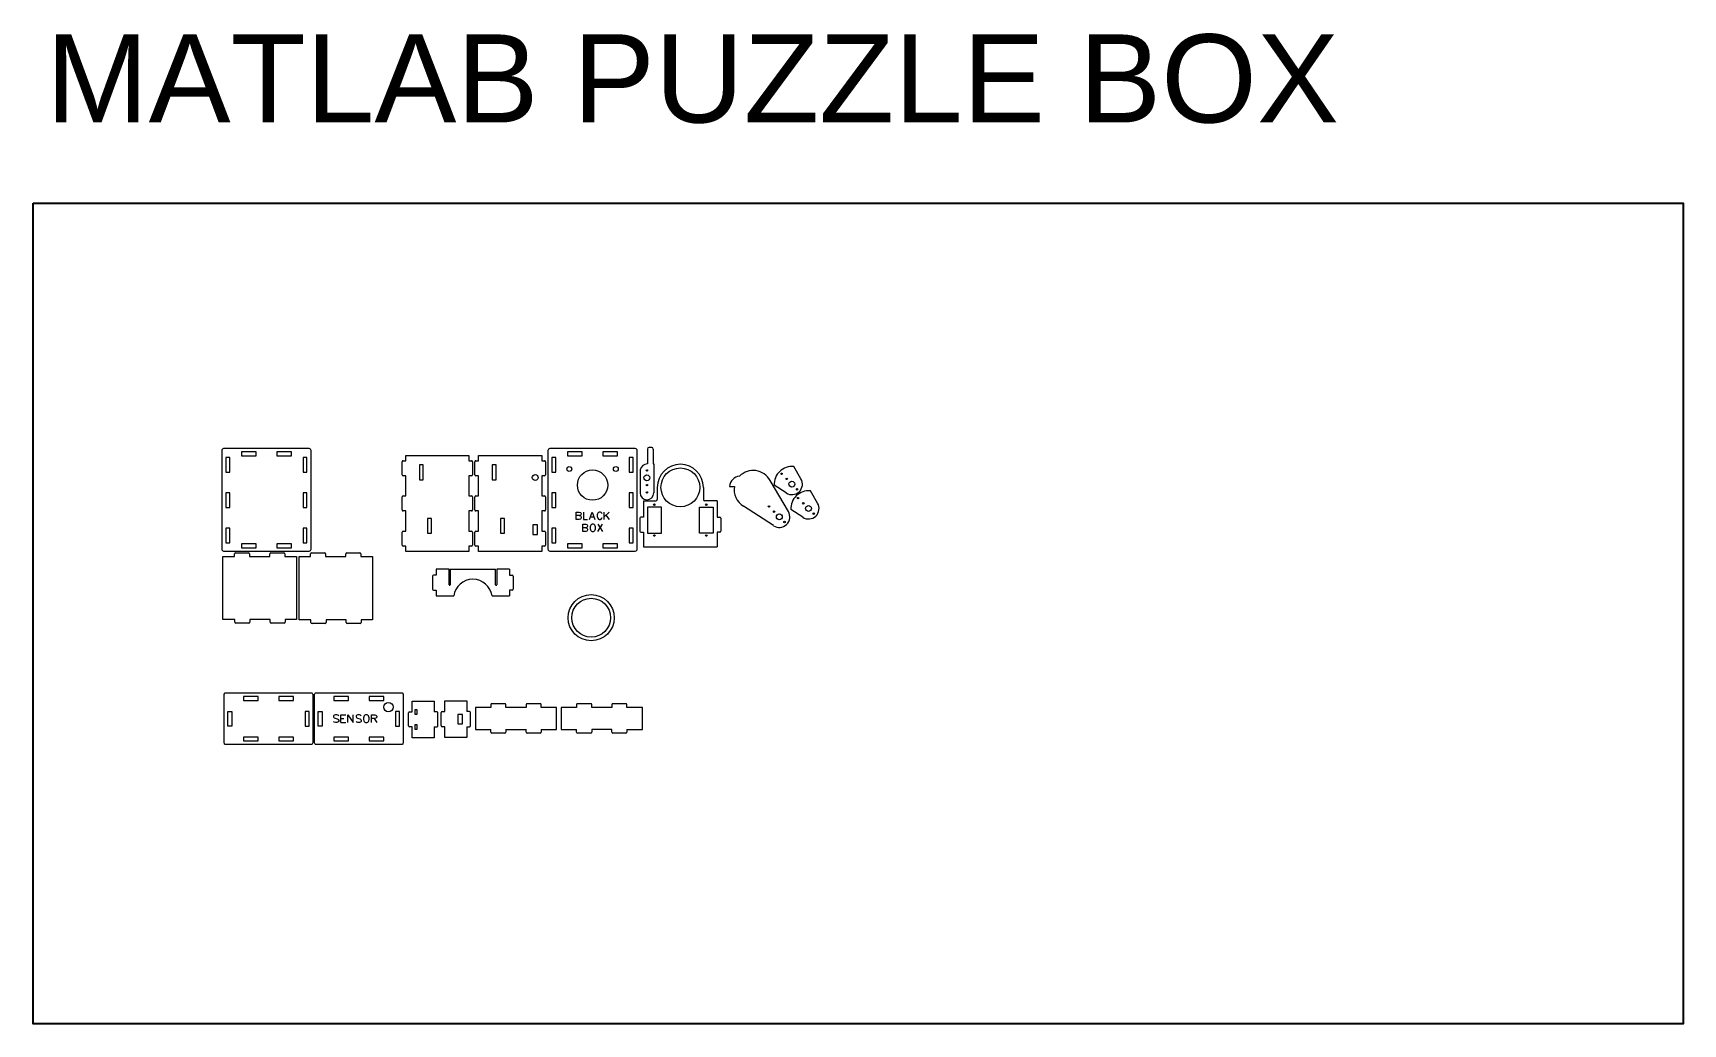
# Model space of a CAD drawing. Header units: inches. Extents: x 17821.3 to 17877.5, y 16374.9 to 16408.6.
import ezdxf

# ---------------------------------------------------------------- set-up
doc = ezdxf.new("R2010")
doc.units = ezdxf.units.IN
doc.header["$MEASUREMENT"] = 0
doc.layers.add('DEFAULT_LAYER', color=1, linetype='Continuous')
doc.styles.get("Standard").update_dxf_attribs({"font": 'arial.ttf'})

msp = doc.modelspace()

# ---------------------------------------------------------------- linework, layer by layer
at = {"color": 1, "lineweight": 5}
for p, q in [((17842.406, 16394.51), (17842.306, 16394.51)), ((17828.039, 16394.167), (17827.908, 16394.167)), ((17827.908, 16394.167), (17827.908, 16393.667)), ((17828.039, 16393.667), (17828.039, 16394.167)), ((17828.439, 16394.363), (17828.439, 16394.232)), ((17828.939, 16394.363), (17828.439, 16394.363)), ((17828.439, 16394.232), (17828.939, 16394.232)), ((17828.939, 16394.232), (17828.939, 16394.363)), ((17829.639, 16394.363), (17829.639, 16394.232)), ((17830.139, 16394.363), (17829.639, 16394.363)), ((17829.639, 16394.232), (17830.139, 16394.232)), ((17830.139, 16394.232), (17830.139, 16394.363)), ((17830.67, 16394.167), (17830.539, 16394.167)), ((17830.539, 16394.167), (17830.539, 16393.667)), ((17830.67, 16393.667), (17830.67, 16394.167)), ((17833.907, 16393.586), (17833.907, 16394.028)), ((17833.942, 16394.063), (17834.032, 16394.063)), ((17836.182, 16394.063), (17836.272, 16394.063)), ((17836.307, 16394.028), (17836.307, 16393.586)), ((17836.387, 16393.586), (17836.387, 16394.028)), ((17836.422, 16394.063), (17836.512, 16394.063)), ((17838.662, 16394.063), (17838.752, 16394.063)), ((17838.787, 16394.028), (17838.787, 16393.586)), ((17839.009, 16394.167), (17839.009, 16393.667)), ((17839.14, 16394.167), (17839.009, 16394.167)), ((17839.14, 16393.667), (17839.14, 16394.167)), ((17839.54, 16394.363), (17839.54, 16394.232)), ((17840.04, 16394.363), (17839.54, 16394.363)), ((17839.54, 16394.232), (17840.04, 16394.232)), ((17840.04, 16394.232), (17840.04, 16394.363)), ((17840.74, 16394.363), (17840.74, 16394.232)), ((17841.24, 16394.363), (17840.74, 16394.363)), ((17840.74, 16394.232), (17841.24, 16394.232)), ((17841.24, 16394.232), (17841.24, 16394.363)), ((17841.771, 16394.167), (17841.64, 16394.167)), ((17841.64, 16394.167), (17841.64, 16393.667)), ((17841.771, 16393.667), (17841.771, 16394.167)), ((17842.256, 16394.46), (17842.256, 16393.953)), ((17842.456, 16394.46), (17842.456, 16393.953)), ((17842.456, 16393.953), (17842.472, 16393.953)), ((17842.472, 16393.953), (17842.472, 16392.964)), ((17827.908, 16393.667), (17828.039, 16393.667)), ((17830.539, 16393.667), (17830.67, 16393.667)), ((17834.032, 16393.551), (17833.942, 16393.551)), ((17834.628, 16393.917), (17834.497, 16393.917)), ((17834.497, 16393.917), (17834.497, 16393.417)), ((17834.497, 16393.417), (17834.628, 16393.417)), ((17834.628, 16393.417), (17834.628, 16393.917)), ((17836.272, 16393.551), (17836.182, 16393.551)), ((17836.512, 16393.551), (17836.422, 16393.551)), ((17837.108, 16393.917), (17836.977, 16393.917)), ((17836.977, 16393.917), (17836.977, 16393.417)), ((17836.977, 16393.417), (17837.108, 16393.417)), ((17837.108, 16393.417), (17837.108, 16393.917)), ((17838.752, 16393.551), (17838.662, 16393.551)), ((17839.009, 16393.667), (17839.14, 16393.667)), ((17841.64, 16393.667), (17841.771, 16393.667)), ((17842.007, 16393.751), (17842.007, 16392.964)), ((17847.055, 16392.336), (17846.431, 16393.386)), ((17847.484, 16393.449), (17847.238, 16393.863)), ((17828.039, 16392.967), (17827.908, 16392.967)), ((17827.908, 16392.967), (17827.908, 16392.467)), ((17828.039, 16392.467), (17828.039, 16392.967)), ((17830.67, 16392.967), (17830.539, 16392.967)), ((17830.539, 16392.967), (17830.539, 16392.467)), ((17830.67, 16392.467), (17830.67, 16392.967)), ((17833.907, 16392.386), (17833.907, 16392.828)), ((17833.942, 16392.863), (17834.032, 16392.863)), ((17836.182, 16392.863), (17836.272, 16392.863)), ((17836.307, 16392.828), (17836.307, 16392.386)), ((17836.387, 16392.386), (17836.387, 16392.828)), ((17836.422, 16392.863), (17836.512, 16392.863)), ((17838.662, 16392.863), (17838.752, 16392.863)), ((17838.787, 16392.828), (17838.787, 16392.386)), ((17839.14, 16392.967), (17839.009, 16392.967)), ((17839.009, 16392.967), (17839.009, 16392.467)), ((17839.14, 16392.467), (17839.14, 16392.967)), ((17841.771, 16392.967), (17841.64, 16392.967)), ((17841.64, 16392.967), (17841.64, 16392.467)), ((17841.771, 16392.467), (17841.771, 16392.967)), ((17842.593, 16393.155), (17842.593, 16392.746)), ((17844.163, 16393.155), (17844.163, 16392.746)), ((17845.053, 16393.189), (17845.216, 16393.189)), ((17846.978, 16392.965), (17846.576, 16393.229)), ((17848.049, 16392.621), (17847.803, 16393.034)), ((17827.908, 16392.467), (17828.039, 16392.467)), ((17830.539, 16392.467), (17830.67, 16392.467)), ((17834.032, 16392.351), (17833.942, 16392.351)), ((17836.272, 16392.351), (17836.182, 16392.351)), ((17836.512, 16392.351), (17836.422, 16392.351)), ((17838.752, 16392.351), (17838.662, 16392.351)), ((17839.009, 16392.467), (17839.14, 16392.467)), ((17841.64, 16392.467), (17841.771, 16392.467)), ((17842.122, 16392.696), (17842.543, 16392.696)), ((17842.122, 16392.696), (17842.122, 16392.142)), ((17844.634, 16392.696), (17844.213, 16392.696)), ((17844.634, 16392.696), (17844.634, 16392.142)), ((17846.55, 16391.852), (17845.528, 16392.521)), ((17847.543, 16392.137), (17847.141, 16392.4)), ((17828.039, 16391.767), (17827.908, 16391.767)), ((17827.908, 16391.767), (17827.908, 16391.267)), ((17828.039, 16391.267), (17828.039, 16391.767)), ((17830.67, 16391.767), (17830.539, 16391.767)), ((17830.539, 16391.767), (17830.539, 16391.267)), ((17830.67, 16391.267), (17830.67, 16391.767)), ((17834.907, 16392.101), (17834.776, 16392.101)), ((17834.776, 16392.101), (17834.776, 16391.601)), ((17834.907, 16391.601), (17834.907, 16392.101)), ((17837.387, 16392.101), (17837.256, 16392.101)), ((17837.256, 16392.101), (17837.256, 16391.601)), ((17837.387, 16391.601), (17837.387, 16392.101)), ((17838.359, 16391.878), (17838.359, 16391.553)), ((17838.514, 16391.878), (17838.359, 16391.878)), ((17838.514, 16391.553), (17838.514, 16391.878)), ((17839.14, 16391.767), (17839.009, 16391.767)), ((17839.009, 16391.767), (17839.009, 16391.267)), ((17839.14, 16391.267), (17839.14, 16391.767)), ((17841.771, 16391.767), (17841.64, 16391.767)), ((17841.64, 16391.767), (17841.64, 16391.267)), ((17841.771, 16391.267), (17841.771, 16391.767)), ((17841.997, 16392.107), (17841.997, 16391.665)), ((17842.122, 16392.142), (17842.032, 16392.142)), ((17844.634, 16392.142), (17844.724, 16392.142)), ((17844.759, 16392.107), (17844.759, 16391.665)), ((17827.908, 16391.267), (17828.039, 16391.267)), ((17828.439, 16391.232), (17828.439, 16391.101)), ((17828.939, 16391.232), (17828.439, 16391.232)), ((17828.939, 16391.101), (17828.939, 16391.232)), ((17829.639, 16391.232), (17829.639, 16391.101)), ((17830.139, 16391.232), (17829.639, 16391.232)), ((17830.139, 16391.101), (17830.139, 16391.232)), ((17830.539, 16391.267), (17830.67, 16391.267)), ((17833.907, 16391.186), (17833.907, 16391.628)), ((17833.942, 16391.663), (17834.032, 16391.663)), ((17834.032, 16391.151), (17833.942, 16391.151)), ((17834.776, 16391.601), (17834.907, 16391.601)), ((17836.182, 16391.663), (17836.272, 16391.663)), ((17836.272, 16391.151), (17836.182, 16391.151)), ((17836.307, 16391.628), (17836.307, 16391.186)), ((17836.387, 16391.186), (17836.387, 16391.628)), ((17836.422, 16391.663), (17836.512, 16391.663)), ((17836.512, 16391.151), (17836.422, 16391.151)), ((17837.256, 16391.601), (17837.387, 16391.601)), ((17838.359, 16391.553), (17838.514, 16391.553)), ((17838.662, 16391.663), (17838.752, 16391.663)), ((17838.752, 16391.151), (17838.662, 16391.151)), ((17838.787, 16391.628), (17838.787, 16391.186)), ((17839.009, 16391.267), (17839.14, 16391.267)), ((17839.54, 16391.232), (17839.54, 16391.101)), ((17840.04, 16391.232), (17839.54, 16391.232)), ((17840.04, 16391.101), (17840.04, 16391.232)), ((17840.74, 16391.232), (17840.74, 16391.101)), ((17841.24, 16391.232), (17840.74, 16391.232)), ((17841.24, 16391.101), (17841.24, 16391.232)), ((17841.64, 16391.267), (17841.771, 16391.267)), ((17842.032, 16391.63), (17842.122, 16391.63)), ((17842.122, 16391.63), (17842.122, 16391.13)), ((17842.122, 16391.13), (17844.634, 16391.13)), ((17844.634, 16391.63), (17844.634, 16391.13)), ((17844.724, 16391.63), (17844.634, 16391.63)), ((17828.202, 16390.805), (17828.202, 16390.895)), ((17828.237, 16390.93), (17828.679, 16390.93)), ((17828.439, 16391.101), (17828.939, 16391.101)), ((17828.714, 16390.895), (17828.714, 16390.805)), ((17829.402, 16390.805), (17829.402, 16390.895)), ((17829.437, 16390.93), (17829.879, 16390.93)), ((17829.639, 16391.101), (17830.139, 16391.101)), ((17829.914, 16390.895), (17829.914, 16390.805)), ((17830.793, 16390.802), (17830.793, 16390.892)), ((17830.828, 16390.927), (17831.27, 16390.927)), ((17831.305, 16390.892), (17831.305, 16390.802)), ((17831.993, 16390.802), (17831.993, 16390.892)), ((17832.028, 16390.927), (17832.47, 16390.927)), ((17832.505, 16390.892), (17832.505, 16390.802)), ((17839.54, 16391.101), (17840.04, 16391.101)), ((17840.74, 16391.101), (17841.24, 16391.101)), ((17834.941, 16390.134), (17834.941, 16389.692)), ((17835.066, 16390.169), (17834.976, 16390.169)), ((17835.505, 16390.367), (17835.066, 16390.367)), ((17835.066, 16390.367), (17835.066, 16390.169)), ((17835.505, 16389.833), (17835.505, 16390.367)), ((17835.545, 16390.367), (17837.088, 16390.367)), ((17835.545, 16390.367), (17835.545, 16389.833)), ((17837.088, 16389.833), (17837.088, 16390.367)), ((17837.566, 16390.367), (17837.128, 16390.367)), ((17837.128, 16390.367), (17837.128, 16389.833)), ((17837.566, 16390.367), (17837.566, 16390.169)), ((17837.566, 16390.169), (17837.656, 16390.169)), ((17837.691, 16390.134), (17837.691, 16389.692)), ((17834.976, 16389.657), (17835.066, 16389.657)), ((17835.066, 16389.657), (17835.066, 16389.459)), ((17835.066, 16389.459), (17835.663, 16389.459)), ((17836.97, 16389.459), (17837.566, 16389.459)), ((17837.566, 16389.657), (17837.566, 16389.459)), ((17837.656, 16389.657), (17837.566, 16389.657)), ((17828.216, 16388.565), (17828.216, 16388.655)), ((17828.693, 16388.53), (17828.251, 16388.53)), ((17828.728, 16388.655), (17828.728, 16388.565)), ((17829.416, 16388.565), (17829.416, 16388.655)), ((17829.893, 16388.53), (17829.451, 16388.53)), ((17829.928, 16388.655), (17829.928, 16388.565)), ((17830.806, 16388.562), (17830.806, 16388.652)), ((17831.283, 16388.527), (17830.841, 16388.527)), ((17831.318, 16388.652), (17831.318, 16388.562)), ((17832.006, 16388.562), (17832.006, 16388.652)), ((17832.483, 16388.527), (17832.041, 16388.527)), ((17832.518, 16388.652), (17832.518, 16388.562)), ((17827.978, 16385.032), (17827.978, 16385.532)), ((17827.978, 16385.532), (17828.109, 16385.532)), ((17828.109, 16385.532), (17828.109, 16385.032)), ((17828.509, 16386.038), (17828.509, 16385.907)), ((17829.009, 16386.038), (17828.509, 16386.038)), ((17828.509, 16385.907), (17829.009, 16385.907)), ((17829.009, 16385.907), (17829.009, 16386.038)), ((17829.709, 16386.038), (17829.709, 16385.907)), ((17830.209, 16386.038), (17829.709, 16386.038)), ((17829.709, 16385.907), (17830.209, 16385.907)), ((17830.209, 16385.907), (17830.209, 16386.038)), ((17830.74, 16385.532), (17830.609, 16385.532)), ((17830.609, 16385.532), (17830.609, 16385.032)), ((17830.74, 16385.032), (17830.74, 16385.532)), ((17831.054, 16385.032), (17831.054, 16385.532)), ((17831.054, 16385.532), (17831.185, 16385.532)), ((17831.185, 16385.532), (17831.185, 16385.032)), ((17831.585, 16386.038), (17831.585, 16385.907)), ((17832.085, 16386.038), (17831.585, 16386.038)), ((17831.585, 16385.907), (17832.085, 16385.907)), ((17832.085, 16385.907), (17832.085, 16386.038)), ((17832.785, 16386.038), (17832.785, 16385.907)), ((17833.285, 16386.038), (17832.785, 16386.038)), ((17832.785, 16385.907), (17833.285, 16385.907)), ((17833.285, 16385.907), (17833.285, 16386.038)), ((17833.816, 16385.532), (17833.685, 16385.532)), ((17833.685, 16385.532), (17833.685, 16385.032)), ((17833.816, 16385.032), (17833.816, 16385.532)), ((17834.163, 16385.515), (17834.253, 16385.515)), ((17834.353, 16385.6), (17834.413, 16385.6)), ((17834.353, 16385.43), (17834.353, 16385.6)), ((17834.413, 16385.6), (17834.413, 16385.43)), ((17835.093, 16385.515), (17835.003, 16385.515)), ((17835.272, 16385.524), (17835.362, 16385.524)), ((17836.202, 16385.524), (17836.112, 16385.524)), ((17836.927, 16385.759), (17836.927, 16385.669)), ((17837.404, 16385.794), (17836.962, 16385.794)), ((17837.439, 16385.669), (17837.439, 16385.759)), ((17838.127, 16385.759), (17838.127, 16385.669)), ((17838.604, 16385.794), (17838.162, 16385.794)), ((17838.639, 16385.669), (17838.639, 16385.759)), ((17839.848, 16385.759), (17839.848, 16385.669)), ((17840.325, 16385.794), (17839.883, 16385.794)), ((17840.36, 16385.669), (17840.36, 16385.759)), ((17841.048, 16385.759), (17841.048, 16385.669)), ((17841.525, 16385.794), (17841.083, 16385.794)), ((17841.56, 16385.669), (17841.56, 16385.759)), ((17828.109, 16385.032), (17827.978, 16385.032)), ((17830.609, 16385.032), (17830.74, 16385.032)), ((17831.185, 16385.032), (17831.054, 16385.032)), ((17833.685, 16385.032), (17833.816, 16385.032)), ((17834.128, 16385.038), (17834.128, 16385.48)), ((17834.253, 16385.003), (17834.163, 16385.003)), ((17834.413, 16385.43), (17834.353, 16385.43)), ((17834.353, 16385.088), (17834.413, 16385.088)), ((17834.353, 16384.918), (17834.353, 16385.088)), ((17834.413, 16385.088), (17834.413, 16384.918)), ((17835.003, 16385.003), (17835.093, 16385.003)), ((17835.128, 16385.038), (17835.128, 16385.48)), ((17835.237, 16385.047), (17835.237, 16385.489)), ((17835.362, 16385.012), (17835.272, 16385.012)), ((17835.809, 16385.43), (17835.809, 16385.105)), ((17835.964, 16385.43), (17835.809, 16385.43)), ((17835.809, 16385.105), (17835.964, 16385.105)), ((17835.964, 16385.105), (17835.964, 16385.43)), ((17836.112, 16385.012), (17836.202, 16385.012)), ((17836.237, 16385.047), (17836.237, 16385.489)), ((17828.509, 16384.657), (17828.509, 16384.526)), ((17829.009, 16384.657), (17828.509, 16384.657)), ((17828.509, 16384.526), (17829.009, 16384.526)), ((17829.009, 16384.526), (17829.009, 16384.657)), ((17829.709, 16384.657), (17829.709, 16384.526)), ((17830.209, 16384.657), (17829.709, 16384.657)), ((17829.709, 16384.526), (17830.209, 16384.526)), ((17830.209, 16384.526), (17830.209, 16384.657)), ((17831.585, 16384.657), (17831.585, 16384.526)), ((17832.085, 16384.657), (17831.585, 16384.657)), ((17831.585, 16384.526), (17832.085, 16384.526)), ((17832.085, 16384.526), (17832.085, 16384.657)), ((17832.785, 16384.657), (17832.785, 16384.526)), ((17833.285, 16384.657), (17832.785, 16384.657)), ((17832.785, 16384.526), (17833.285, 16384.526)), ((17833.285, 16384.526), (17833.285, 16384.657)), ((17834.413, 16384.918), (17834.353, 16384.918)), ((17836.927, 16384.829), (17836.927, 16384.919)), ((17837.404, 16384.794), (17836.962, 16384.794)), ((17837.439, 16384.919), (17837.439, 16384.829)), ((17838.127, 16384.829), (17838.127, 16384.919)), ((17838.604, 16384.794), (17838.162, 16384.794)), ((17838.639, 16384.919), (17838.639, 16384.829)), ((17839.848, 16384.829), (17839.848, 16384.919)), ((17840.325, 16384.794), (17839.883, 16384.794)), ((17840.36, 16384.919), (17840.36, 16384.829)), ((17841.048, 16384.829), (17841.048, 16384.919)), ((17841.525, 16384.794), (17841.083, 16384.794)), ((17841.56, 16384.919), (17841.56, 16384.829))]:
    msp.add_line(p, q, dxfattribs=at)
at = {"color": 3, "linetype": 'ByBlock'}
msp.add_lwpolyline([(17821.344, 16402.822), (17877.505, 16402.822), (17877.505, 16374.895), (17821.344, 16374.895)], close=True, dxfattribs=at)
at = {"color": 1, "lineweight": 5}
for points in [[(17827.845, 16394.488), (17830.732, 16394.488, -0.414214), (17830.795, 16394.425), (17830.795, 16391.038, -0.414214), (17830.732, 16390.976), (17827.845, 16390.976, -0.414214), (17827.783, 16391.038), (17827.783, 16394.425, -0.414214)], [(17838.946, 16394.488), (17841.833, 16394.488, -0.414214), (17841.896, 16394.425), (17841.896, 16391.038, -0.414214), (17841.833, 16390.976), (17838.946, 16390.976, -0.414214), (17838.884, 16391.038), (17838.884, 16394.425, -0.414214)], [(17827.903, 16386.163), (17830.815, 16386.163, -0.414214), (17830.865, 16386.113), (17830.865, 16384.457, -0.414214), (17830.815, 16384.407), (17827.903, 16384.407, -0.414214), (17827.853, 16384.457), (17827.853, 16386.113, -0.414214)], [(17830.979, 16386.163), (17833.891, 16386.163, -0.414214), (17833.941, 16386.113), (17833.941, 16384.457, -0.414214), (17833.891, 16384.407), (17830.979, 16384.407, -0.414214), (17830.929, 16384.457), (17830.929, 16386.113, -0.414214)]]:
    msp.add_lwpolyline(points, format="xyb", close=True, dxfattribs=at)
for points in [[(17834.032, 16394.063), (17834.032, 16394.238), (17836.182, 16394.238), (17836.182, 16394.063)], [(17836.512, 16394.063), (17836.512, 16394.238), (17838.662, 16394.238), (17838.662, 16394.063)], [(17834.032, 16392.863), (17834.032, 16393.551)], [(17836.182, 16393.551), (17836.182, 16392.863)], [(17836.512, 16392.863), (17836.512, 16393.551)], [(17838.662, 16393.551), (17838.662, 16392.863)], [(17834.032, 16391.663), (17834.032, 16392.351)], [(17836.182, 16392.351), (17836.182, 16391.663)], [(17836.512, 16391.663), (17836.512, 16392.351)], [(17838.662, 16392.351), (17838.662, 16391.663)], [(17842.257, 16392.486), (17842.257, 16391.596), (17842.732, 16391.596)], [(17842.732, 16391.596), (17842.732, 16392.486), (17842.257, 16392.486)], [(17844.499, 16392.486), (17844.499, 16391.596), (17844.024, 16391.596)], [(17844.024, 16391.596), (17844.024, 16392.486), (17844.499, 16392.486)], [(17836.182, 16391.151), (17836.182, 16390.976), (17834.032, 16390.976), (17834.032, 16391.151)], [(17838.662, 16391.151), (17838.662, 16390.976), (17836.512, 16390.976), (17836.512, 16391.151)], [(17828.216, 16388.655), (17827.808, 16388.655), (17827.808, 16390.805), (17828.202, 16390.805)], [(17828.714, 16390.805), (17829.402, 16390.805)], [(17829.914, 16390.805), (17830.308, 16390.805), (17830.308, 16388.655), (17829.928, 16388.655)], [(17830.806, 16388.652), (17830.399, 16388.652), (17830.399, 16390.802), (17830.793, 16390.802)], [(17831.305, 16390.802), (17831.993, 16390.802)], [(17832.505, 16390.802), (17832.899, 16390.802), (17832.899, 16388.652), (17832.518, 16388.652)], [(17829.416, 16388.655), (17828.728, 16388.655)], [(17832.006, 16388.652), (17831.318, 16388.652)], [(17834.253, 16385.515), (17834.253, 16385.884), (17835.003, 16385.884), (17835.003, 16385.515)], [(17835.362, 16385.524), (17835.362, 16385.893), (17836.112, 16385.893), (17836.112, 16385.524)], [(17836.927, 16385.669), (17836.402, 16385.669), (17836.402, 16384.919), (17836.927, 16384.919)], [(17838.127, 16385.669), (17837.439, 16385.669)], [(17838.639, 16384.919), (17839.164, 16384.919), (17839.164, 16385.669), (17838.639, 16385.669)], [(17839.848, 16385.669), (17839.323, 16385.669), (17839.323, 16384.919), (17839.848, 16384.919)], [(17841.048, 16385.669), (17840.36, 16385.669)], [(17841.56, 16384.919), (17842.085, 16384.919), (17842.085, 16385.669), (17841.56, 16385.669)], [(17835.003, 16385.003), (17835.003, 16384.634), (17834.253, 16384.634), (17834.253, 16385.003)], [(17836.112, 16385.012), (17836.112, 16384.643), (17835.362, 16384.643), (17835.362, 16385.012)], [(17837.439, 16384.919), (17838.127, 16384.919)], [(17841.048, 16384.919), (17840.36, 16384.919)]]:
    msp.add_lwpolyline(points, dxfattribs=at)
at = {"color": 3, "lineweight": 0}
for points in [[(17839.834, 16392.066), (17839.834, 16392.314), (17839.939, 16392.314), (17839.975, 16392.303), (17839.987, 16392.29), (17839.999, 16392.267), (17839.999, 16392.244), (17839.987, 16392.22), (17839.975, 16392.208), (17839.939, 16392.196), (17839.834, 16392.196)], [(17840.081, 16392.314), (17840.081, 16392.066), (17840.223, 16392.066)], [(17840.282, 16392.066), (17840.376, 16392.314), (17840.47, 16392.066)], [(17840.718, 16392.255), (17840.706, 16392.279), (17840.682, 16392.303), (17840.659, 16392.314), (17840.612, 16392.314), (17840.588, 16392.303), (17840.565, 16392.279), (17840.553, 16392.255), (17840.541, 16392.22), (17840.541, 16392.161), (17840.553, 16392.125), (17840.565, 16392.102), (17840.588, 16392.078), (17840.612, 16392.066), (17840.659, 16392.066), (17840.682, 16392.078), (17840.706, 16392.102), (17840.718, 16392.125)], [(17840.789, 16392.066), (17840.789, 16392.314)], [(17840.954, 16392.314), (17840.789, 16392.149)], [(17839.939, 16392.196), (17839.975, 16392.185), (17839.987, 16392.173), (17839.999, 16392.149), (17839.999, 16392.114), (17839.987, 16392.09), (17839.975, 16392.078), (17839.939, 16392.066), (17839.834, 16392.066)], [(17840.058, 16391.653), (17840.058, 16391.901), (17840.163, 16391.901), (17840.199, 16391.89), (17840.211, 16391.877), (17840.223, 16391.854), (17840.223, 16391.831), (17840.211, 16391.807), (17840.199, 16391.795), (17840.163, 16391.783), (17840.058, 16391.783)], [(17840.163, 16391.783), (17840.199, 16391.772), (17840.211, 16391.76), (17840.223, 16391.736), (17840.223, 16391.701), (17840.211, 16391.677), (17840.199, 16391.665), (17840.163, 16391.653), (17840.058, 16391.653)], [(17840.376, 16391.901), (17840.352, 16391.89), (17840.329, 16391.866), (17840.317, 16391.842), (17840.305, 16391.807), (17840.305, 16391.748), (17840.317, 16391.712), (17840.329, 16391.689), (17840.352, 16391.665), (17840.376, 16391.653), (17840.423, 16391.653), (17840.447, 16391.665), (17840.47, 16391.689), (17840.482, 16391.712), (17840.494, 16391.748), (17840.494, 16391.807), (17840.482, 16391.842), (17840.47, 16391.866), (17840.447, 16391.89), (17840.423, 16391.901), (17840.376, 16391.901)], [(17840.317, 16392.149), (17840.435, 16392.149)], [(17840.565, 16391.653), (17840.73, 16391.901)], [(17840.565, 16391.901), (17840.73, 16391.653)], [(17840.847, 16392.208), (17840.954, 16392.066)], [(17831.748, 16385.376), (17831.724, 16385.401), (17831.686, 16385.414), (17831.635, 16385.414), (17831.598, 16385.401), (17831.573, 16385.376), (17831.573, 16385.352), (17831.586, 16385.326), (17831.598, 16385.314), (17831.624, 16385.301), (17831.699, 16385.275), (17831.724, 16385.264), (17831.736, 16385.251), (17831.748, 16385.226), (17831.748, 16385.188), (17831.724, 16385.164), (17831.686, 16385.151), (17831.635, 16385.151), (17831.598, 16385.164), (17831.573, 16385.188)], [(17831.825, 16385.151), (17831.825, 16385.414), (17831.987, 16385.414)], [(17831.825, 16385.288), (17831.924, 16385.288)], [(17831.825, 16385.151), (17831.987, 16385.151)], [(17832.062, 16385.151), (17832.062, 16385.414), (17832.238, 16385.151), (17832.238, 16385.414)], [(17832.514, 16385.376), (17832.49, 16385.401), (17832.452, 16385.414), (17832.401, 16385.414), (17832.364, 16385.401), (17832.338, 16385.376), (17832.338, 16385.352), (17832.351, 16385.326), (17832.364, 16385.314), (17832.389, 16385.301), (17832.464, 16385.275), (17832.49, 16385.264), (17832.501, 16385.251), (17832.514, 16385.226), (17832.514, 16385.188), (17832.49, 16385.164), (17832.452, 16385.151), (17832.401, 16385.151), (17832.364, 16385.164), (17832.338, 16385.188)], [(17832.665, 16385.414), (17832.64, 16385.401), (17832.614, 16385.376), (17832.602, 16385.352), (17832.589, 16385.314), (17832.589, 16385.251), (17832.602, 16385.213), (17832.614, 16385.188), (17832.64, 16385.164), (17832.665, 16385.151), (17832.715, 16385.151), (17832.74, 16385.164), (17832.766, 16385.188), (17832.777, 16385.213), (17832.79, 16385.251), (17832.79, 16385.314), (17832.777, 16385.352), (17832.766, 16385.376), (17832.74, 16385.401), (17832.715, 16385.414), (17832.665, 16385.414)], [(17832.866, 16385.151), (17832.866, 16385.414), (17832.978, 16385.414), (17833.016, 16385.401), (17833.029, 16385.389), (17833.042, 16385.364), (17833.042, 16385.339), (17833.029, 16385.314), (17833.016, 16385.301), (17832.978, 16385.288), (17832.866, 16385.288)], [(17832.954, 16385.288), (17833.042, 16385.151)]]:
    msp.add_lwpolyline(points, dxfattribs=at)
at = {"color": 1, "lineweight": 5}
for centre, radius in [((17838.437, 16393.488), 0.1), ((17839.598, 16393.779), 0.084), ((17840.39, 16393.232), 0.517), ((17841.181, 16393.779), 0.084), ((17842.239, 16393.481), 0.1), ((17842.239, 16393.731), 0.025), ((17843.378, 16393.155), 0.66), ((17846.822, 16393.618), 0.025), ((17846.998, 16393.443), 0.025), ((17847.175, 16393.266), 0.1), ((17842.239, 16393.231), 0.025), ((17842.239, 16392.983), 0.025), ((17847.352, 16393.089), 0.025), ((17847.387, 16392.79), 0.025), ((17842.494, 16392.566), 0.025), ((17844.261, 16392.566), 0.025), ((17846.394, 16392.505), 0.025), ((17846.57, 16392.329), 0.025), ((17846.746, 16392.152), 0.1), ((17847.563, 16392.614), 0.025), ((17847.74, 16392.438), 0.1), ((17847.916, 16392.261), 0.025), ((17846.923, 16391.976), 0.025), ((17842.494, 16391.516), 0.025), ((17844.261, 16391.516), 0.025), ((17840.343, 16388.72), 0.785), ((17840.343, 16388.72), 0.66), ((17833.442, 16385.676), 0.16)]:
    msp.add_circle(centre, radius, dxfattribs=at)
for centre, radius, start, end in [((17842.306, 16394.46), 0.05, 90, 180), ((17842.406, 16394.46), 0.05, 0, 90), ((17833.942, 16394.028), 0.035, 90, 180), ((17836.272, 16394.028), 0.035, 0, 90), ((17836.422, 16394.028), 0.035, 90, 180), ((17838.752, 16394.028), 0.035, 0, 90), ((17842.256, 16393.697), 0.255, 90, 167.865), ((17843.378, 16393.155), 0.785, 0, 180), ((17833.942, 16393.586), 0.035, 180, 270), ((17836.272, 16393.586), 0.035, 270, 0), ((17836.422, 16393.586), 0.035, 180, 270), ((17838.752, 16393.586), 0.035, 270, 0), ((17845.429, 16393.16), 0.377, 95.5482, 175.7328), ((17845.857, 16393.081), 0.65, 27.9539, 135.6405), ((17847.175, 16393.266), 0.6, 83.9362, 183.568), ((17847.175, 16393.266), 0.359, 236.755, 30.7492), ((17833.942, 16392.828), 0.035, 90, 180), ((17836.272, 16392.828), 0.035, 0, 90), ((17836.422, 16392.828), 0.035, 90, 180), ((17838.752, 16392.828), 0.035, 0, 90), ((17842.239, 16392.964), 0.232, 180, 0), ((17845.857, 16393.081), 0.65, 170.483, 239.5502), ((17847.74, 16392.438), 0.6, 83.9362, 183.568), ((17833.942, 16392.386), 0.035, 180, 270), ((17836.272, 16392.386), 0.035, 270, 0), ((17836.422, 16392.386), 0.035, 180, 270), ((17838.752, 16392.386), 0.035, 270, 0), ((17842.543, 16392.746), 0.05, 270, 0), ((17844.213, 16392.746), 0.05, 180, 270), ((17846.746, 16392.152), 0.359, 236.755, 30.7492), ((17847.74, 16392.438), 0.359, 236.755, 30.7492), ((17842.032, 16392.107), 0.035, 90, 180), ((17844.724, 16392.107), 0.035, 0, 90), ((17833.942, 16391.628), 0.035, 90, 180), ((17833.942, 16391.186), 0.035, 180, 270), ((17836.272, 16391.628), 0.035, 0, 90), ((17836.272, 16391.186), 0.035, 270, 0), ((17836.422, 16391.628), 0.035, 90, 180), ((17836.422, 16391.186), 0.035, 180, 270), ((17838.752, 16391.628), 0.035, 0, 90), ((17838.752, 16391.186), 0.035, 270, 0), ((17842.032, 16391.665), 0.035, 180, 270), ((17844.724, 16391.665), 0.035, 270, 0), ((17828.237, 16390.895), 0.035, 90, 180), ((17828.679, 16390.895), 0.035, 0, 90), ((17829.437, 16390.895), 0.035, 90, 180), ((17829.879, 16390.895), 0.035, 0, 90), ((17830.828, 16390.892), 0.035, 90, 180), ((17831.27, 16390.892), 0.035, 0, 90), ((17832.028, 16390.892), 0.035, 90, 180), ((17832.47, 16390.892), 0.035, 0, 90), ((17834.976, 16390.134), 0.035, 90, 180), ((17836.316, 16389.367), 0.66, 7.9778, 172.0222), ((17837.656, 16390.134), 0.035, 0, 90), ((17834.976, 16389.692), 0.035, 180, 270), ((17835.525, 16389.914), 0.084, 256.2259, 283.7741), ((17837.108, 16389.914), 0.084, 256.2259, 283.7741), ((17837.656, 16389.692), 0.035, 270, 0), ((17828.251, 16388.565), 0.035, 180, 270), ((17828.693, 16388.565), 0.035, 270, 0), ((17829.451, 16388.565), 0.035, 180, 270), ((17829.893, 16388.565), 0.035, 270, 0), ((17830.841, 16388.562), 0.035, 180, 270), ((17831.283, 16388.562), 0.035, 270, 0), ((17832.041, 16388.562), 0.035, 180, 270), ((17832.483, 16388.562), 0.035, 270, 0), ((17834.163, 16385.48), 0.035, 90, 180), ((17835.093, 16385.48), 0.035, 0, 90), ((17835.272, 16385.489), 0.035, 90, 180), ((17836.202, 16385.489), 0.035, 0, 90), ((17836.962, 16385.759), 0.035, 90, 180), ((17837.404, 16385.759), 0.035, 0, 90), ((17838.162, 16385.759), 0.035, 90, 180), ((17838.604, 16385.759), 0.035, 0, 90), ((17839.883, 16385.759), 0.035, 90, 180), ((17840.325, 16385.759), 0.035, 0, 90), ((17841.083, 16385.759), 0.035, 90, 180), ((17841.525, 16385.759), 0.035, 0, 90), ((17834.163, 16385.038), 0.035, 180, 270), ((17835.093, 16385.038), 0.035, 270, 0), ((17835.272, 16385.047), 0.035, 180, 270), ((17836.202, 16385.047), 0.035, 270, 0), ((17836.962, 16384.829), 0.035, 180, 270), ((17837.404, 16384.829), 0.035, 270, 0), ((17838.162, 16384.829), 0.035, 180, 270), ((17838.604, 16384.829), 0.035, 270, 0), ((17839.883, 16384.829), 0.035, 180, 270), ((17840.325, 16384.829), 0.035, 270, 0), ((17841.083, 16384.829), 0.035, 180, 270), ((17841.525, 16384.829), 0.035, 270, 0)]:
    msp.add_arc(centre, radius, start, end, dxfattribs=at)

# ---------------------------------------------------------------- texts
at = {"layer": 'DEFAULT_LAYER', "color": 3, "linetype": 'Continuous', "insert": (17821.787, 16408.571), "char_height": 3, "attachment_point": 1}
msp.add_mtext_dynamic_manual_height_columns('MATLAB PUZZLE BOX', width=259.63072, gutter_width=1, heights=[10.846], dxfattribs=at)

doc.saveas('drawing.dxf')
